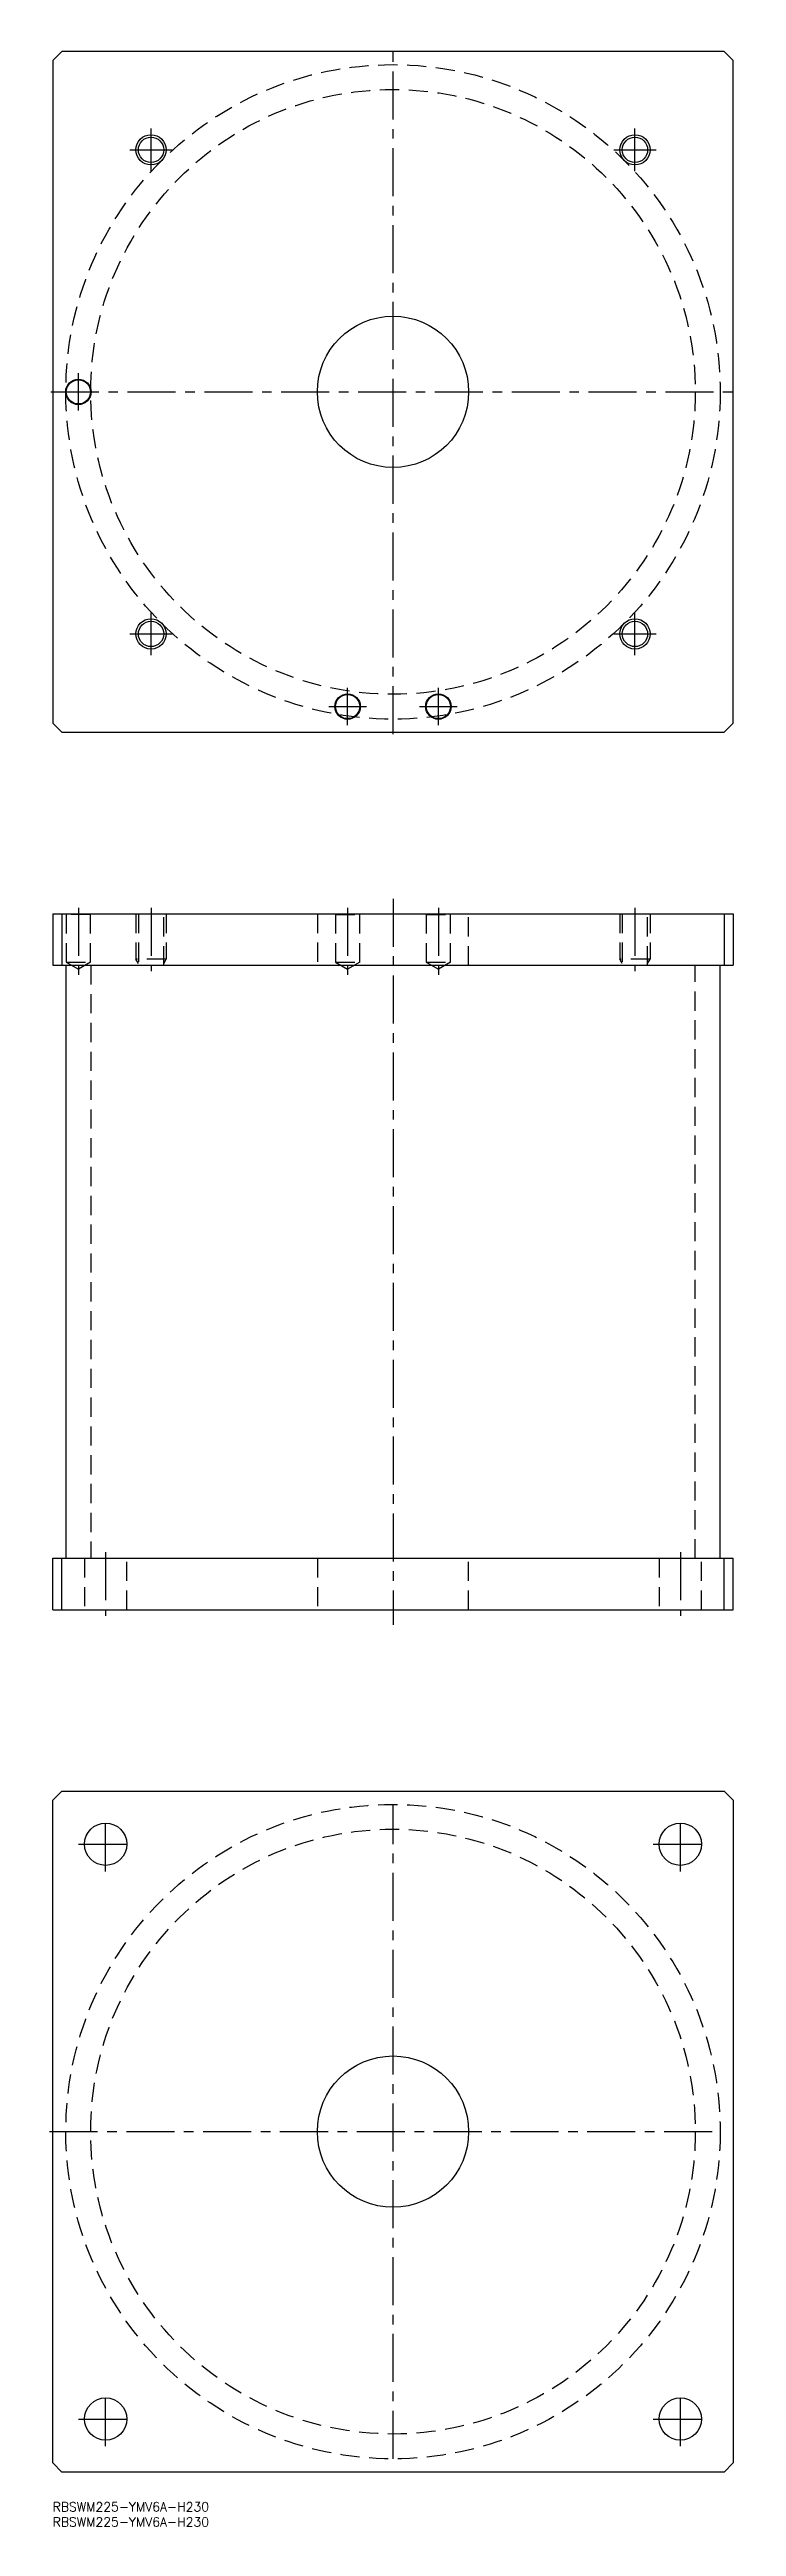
# Model space of a CAD drawing. Extents: x -1 to 226, y -8 to 811.
import ezdxf

# ---------------------------------------------------------------- set-up
doc = ezdxf.new("R2010")
doc.units = 0
doc.header["$LTSCALE"] = 0.5
doc.linetypes.add('CENTER', pattern=[50.8, 31.75, -6.35, 6.35, -6.35])
doc.linetypes.add('DASHED', pattern=[19.05, 12.7, -6.35])
for name, color, linetype in [('MSM_CENTER', 1, 'CENTER'), ('MSM_CONTINUOUS', 7, 'CONTINUOUS'), ('MSM_DASHED', 4, 'DASHED'), ('MSM_NARROW', 5, 'CONTINUOUS'), ('MSM_PART_NUMBER', 7, 'CONTINUOUS')]:
    doc.layers.add(name, color=color, linetype=linetype)
doc.styles.get("Standard").update_dxf_attribs({"font": 'txt.shx', "height": 3, "bigfont": 'bigfont.shx'})

# ---------------------------------------------------------------- blocks, each defined once
blk = doc.blocks.new('*U4')
at = {"layer": 'MSM_PART_NUMBER'}
blk.add_text('RBSWM225-YMV6A-H230', height=3, dxfattribs=at).set_placement((0, -3))
blk = doc.blocks.new('*U5')
at = {"layer": 'MSM_PART_NUMBER'}
blk.add_text('RBSWM225-YMV6A-H230', height=3, dxfattribs=at).set_placement((0, -8))

msp = doc.modelspace()

# ---------------------------------------------------------------- linework, layer by layer
at = {"layer": 'MSM_CENTER'}
for p, q in [((112.5, 584.35), (112.5, 810.65)), ((32.5, 770.5), (32.5, 784.5)), ((192.5, 770.5), (192.5, 784.5)), ((25.5, 777.5), (39.5, 777.5)), ((185.5, 777.5), (199.5, 777.5)), ((-0.65, 697.5), (226.06, 697.5)), ((8.5, 691.3), (8.5, 703.7)), ((32.5, 610.5), (32.5, 624.5)), ((192.5, 610.5), (192.5, 624.5)), ((25.5, 617.5), (39.5, 617.5)), ((185.5, 617.5), (199.5, 617.5)), ((97.5, 587.3), (97.5, 599.7)), ((127.5, 587.3), (127.5, 599.7)), ((91.3, 593.5), (103.7, 593.5)), ((121.3, 593.5), (133.7, 593.5)), ((8.5, 527), (8.5, 504.69)), ((32.5, 527), (32.5, 506)), ((97.5, 527), (97.5, 504.69)), ((112.5, 530), (112.5, 290)), ((127.5, 527), (127.5, 504.69)), ((192.5, 527), (192.5, 506)), ((17.5, 314), (17.5, 293)), ((207.5, 314), (207.5, 293)), ((112.5, 14.35), (112.5, 230.65)), ((17.5, 208.5), (17.5, 226.5)), ((207.5, 208.5), (207.5, 226.5)), ((8.5, 217.5), (26.5, 217.5)), ((198.5, 217.5), (216.5, 217.5)), ((-1.06, 122.5), (220.65, 122.5)), ((17.5, 18.5), (17.5, 36.5)), ((207.5, 18.5), (207.5, 36.5)), ((8.5, 27.5), (26.5, 27.5)), ((198.5, 27.5), (216.5, 27.5))]:
    msp.add_line(p, q, dxfattribs=at)
at = {"layer": 'MSM_CONTINUOUS'}
for p, q in [((3, 810), (0, 807)), ((0, 807), (0, 588)), ((222, 810), (3, 810)), ((225, 807), (222, 810)), ((225, 588), (225, 807)), ((0, 588), (3, 585)), ((3, 585), (222, 585)), ((222, 585), (225, 588)), ((0, 525), (225, 525)), ((0, 525), (0, 508)), ((3, 525), (3, 508)), ((222, 525), (222, 508)), ((225, 525), (225, 508)), ((0, 508), (225, 508)), ((4.35, 508), (4.35, 312)), ((220.65, 312), (220.65, 508)), ((0, 312), (225, 312)), ((0, 295), (0, 312)), ((3, 295), (3, 312)), ((222, 295), (222, 312)), ((225, 295), (225, 312)), ((0, 295), (225, 295)), ((0, 232), (3, 235)), ((0, 13), (0, 232)), ((3, 235), (222, 235)), ((222, 235), (225, 232)), ((225, 232), (225, 13)), ((3, 10), (0, 13)), ((222, 10), (3, 10)), ((225, 13), (222, 10))]:
    msp.add_line(p, q, dxfattribs=at)
for centre, radius in [((32.5, 777.5), 4.19), ((192.5, 777.5), 4.19), ((112.5, 697.5), 25), ((8.5, 697.5), 4.2), ((8.5, 697.5), 4), ((32.5, 617.5), 4.19), ((192.5, 617.5), 4.19), ((97.5, 593.5), 4.2), ((127.5, 593.5), 4.2), ((97.5, 593.5), 4), ((127.5, 593.5), 4), ((17.5, 217.5), 7), ((207.5, 217.5), 7), ((112.5, 122.5), 25), ((17.5, 27.5), 7), ((207.5, 27.5), 7)]:
    msp.add_circle(centre, radius, dxfattribs=at)
at = {"layer": 'MSM_DASHED'}
for p, q in [((4.3, 525), (4.5, 524.8)), ((4.5, 524.8), (4.5, 509)), ((12.5, 524.8), (4.5, 524.8)), ((12.5, 524.8), (12.7, 525)), ((12.5, 509), (12.5, 524.8)), ((27.5, 525), (27.5, 510)), ((28.31, 525), (28.31, 508)), ((36.69, 508), (36.69, 525)), ((37.5, 525), (37.5, 510)), ((87.5, 525), (87.5, 508)), ((93.3, 525), (93.5, 524.8)), ((93.5, 524.8), (93.5, 509)), ((93.5, 524.8), (101.5, 524.8)), ((101.5, 524.8), (101.7, 525)), ((101.5, 509), (101.5, 524.8)), ((123.3, 525), (123.5, 524.8)), ((123.5, 524.8), (123.5, 509)), ((123.5, 524.8), (131.5, 524.8)), ((131.5, 524.8), (131.7, 525)), ((131.5, 509), (131.5, 524.8)), ((137.5, 508), (137.5, 525)), ((187.5, 525), (187.5, 510)), ((188.31, 525), (188.31, 508)), ((196.69, 508), (196.69, 525)), ((197.5, 525), (197.5, 510)), ((4.5, 509), (8.5, 506.69)), ((4.5, 509), (12.5, 509)), ((12.5, 509), (8.5, 506.69)), ((12.55, 508), (12.55, 312)), ((37.5, 510), (27.5, 510)), ((28.31, 508.59), (27.5, 510)), ((36.69, 508.59), (37.5, 510)), ((93.5, 509), (97.5, 506.69)), ((93.5, 509), (101.5, 509)), ((101.5, 509), (97.5, 506.69)), ((123.5, 509), (127.5, 506.69)), ((123.5, 509), (131.5, 509)), ((131.5, 509), (127.5, 506.69)), ((197.5, 510), (187.5, 510)), ((188.31, 508.59), (187.5, 510)), ((196.69, 508.59), (197.5, 510)), ((212.45, 312), (212.45, 508)), ((10.5, 312), (10.5, 295)), ((24.5, 295), (24.5, 312)), ((87.5, 312), (87.5, 295)), ((137.5, 295), (137.5, 312)), ((200.5, 312), (200.5, 295)), ((214.5, 295), (214.5, 312))]:
    msp.add_line(p, q, dxfattribs=at)
for centre, radius in [((112.5, 697.5), 108.15), ((112.5, 697.5), 99.95), ((112.5, 122.5), 108.15), ((112.5, 122.5), 99.95)]:
    msp.add_circle(centre, radius, dxfattribs=at)
at = {"layer": 'MSM_NARROW'}
for centre in [(32.5, 777.5), (192.5, 777.5), (32.5, 617.5), (192.5, 617.5)]:
    msp.add_circle(centre, 5, dxfattribs=at)

# ---------------------------------------------------------------- block references
at = {"layer": 'MSM_CONTINUOUS'}
for name in ['*U4', '*U5']:
    msp.add_blockref(name, (0, 0), dxfattribs=at)

doc.saveas('drawing.dxf')
